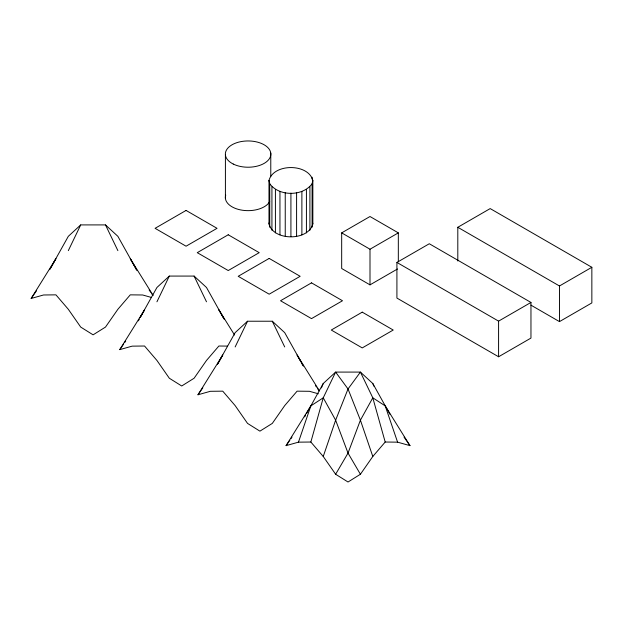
<?xml version="1.0" encoding="UTF-8"?>
<svg xmlns="http://www.w3.org/2000/svg" width="623" height="623" viewBox="0 0 623 623"><rect width="100%" height="100%" fill="white"/><g stroke="black" fill="none" stroke-linecap="round" stroke-linejoin="round"><path stroke-width="0.93" d="M268.988 180.491C273.419 163.257 308.408 163.257 312.847 180.491L312.847 223.922C308.408 241.148 273.419 241.148 268.988 223.922L268.988 180.491L269.736 183.769L269.736 227.2M268.988 223.922L269.362 222.279M312.1 227.2L312.1 183.769L312.847 180.491M323.244 456.472L335.633 420.175L348.023 388.978L360.413 372.087L372.803 397.817L385.193 405.869L409.973 445.647L397.583 442.159L385.193 442.026L372.803 456.472L360.413 474.259L348.023 482.007L335.633 474.259L323.244 456.472L310.854 442.026L323.244 397.817L335.633 372.087L360.413 372.087L372.803 383.511L389.959 414.326M360.413 474.259L348.023 453.1L335.633 420.175L323.244 397.817L310.854 405.869L286.074 445.647L298.464 442.159L310.854 405.869L323.244 383.511L335.633 372.087L348.023 388.978L360.413 420.175L372.803 456.472M321.421 387.903L323.244 383.511M68.32 250.633L80.71 224.911L105.489 224.911L117.879 236.327L135.175 267.29M156.934 301.797L169.324 276.075L194.103 276.075L206.493 287.491L224.257 319.288M235.144 346.949L247.533 321.227L272.313 321.227L284.703 332.643L303.401 366.114M51.024 267.29L68.32 236.327L80.71 224.911M140.105 317.613L156.934 287.491L169.324 276.075M217.38 364.439L235.144 332.643L247.533 321.227M49.731 269.681L55.93 258.693L31.15 298.464L43.54 294.983L55.93 294.85L68.32 309.288L80.71 327.083L93.1 334.831L105.489 327.083L117.879 309.288L130.269 294.85L142.659 294.983L151.506 297.475M138.353 320.845L139.303 319.155M140.736 316.616L144.544 309.857L119.764 349.628L132.154 346.147L144.544 346.014L156.934 360.452L169.324 378.239L181.714 385.987L194.103 378.239L206.493 360.452L218.883 346.014L227.457 346.1M217.988 363.466L222.754 355.009L197.974 394.78L210.364 391.299L222.754 391.166L235.144 405.604L247.533 423.399L259.923 431.147L272.313 423.399L284.703 405.604L297.093 391.166L309.483 391.299L318.33 393.791M304.663 416.865L305.613 415.175M306.563 413.485L310.854 405.869M335.633 474.259L348.023 453.1L360.413 420.175L372.803 397.817L385.193 442.026M31.15 298.464L36.539 290.731M119.764 349.628L123.541 344.215M124.616 342.666L125.69 341.124M197.974 394.78L202.825 387.825M286.074 445.647L289.843 440.235M290.925 438.685L292 437.136M269.736 183.769C279.049 196.549 302.786 196.549 312.1 183.769M397.49 268.988L370 284.859L341.677 268.505L341.677 232.87L370 216.516L398.323 232.87L398.323 261.761M341.677 232.87L370 249.223L398.323 232.87M396.913 262.439L429.294 243.749L530.96 302.443L530.96 338.079L498.587 356.769L396.913 298.074L396.913 262.439L498.587 321.133L530.96 302.443M457.804 260.99L457.804 227.286L490.184 208.588L591.85 267.29L591.85 302.926L559.47 321.616L530.905 305.122M457.804 227.286L559.47 285.98L591.85 267.29M298.464 442.159L310.854 442.026M404.047 437.136L409.973 445.647M315.409 385.505L316.484 387.047M317.559 388.596L319.178 390.917M149.123 289.96L150.735 292.28M151.817 293.83L152.892 295.372M319.342 390.722L297.093 355.009L300.901 361.768M234.56 335.018L218.883 309.857L223.649 318.306M153.024 295.224L130.269 258.693L136.46 269.681M301.859 363.466L302.809 365.156M136.11 268.965L137.044 270.639M272.313 321.227L284.703 346.949M194.103 276.075L206.493 301.797M105.489 224.911L117.879 250.633M372.803 383.511L373.893 386.151M385.193 405.869L397.583 442.159M312.473 222.279L312.847 223.922M559.47 285.98L559.47 321.616M498.587 321.133L498.587 356.769M370 249.223L370 284.859M312.1 177.212L312.1 179.144M309.911 186.822L309.911 230.253M306.423 189.439L306.423 232.877M301.882 191.456L301.882 234.887M296.595 192.717L296.595 236.148M290.918 193.153L290.918 236.584M285.241 192.717L285.241 236.148M279.953 191.456L279.953 234.887M275.413 189.439L275.413 232.877M271.924 186.822L271.924 230.253M270.779 153.094L270.779 176.262M225.409 155.08L225.409 198.511M269.704 201.618A22.747 13.138 0 0 1 242.425 210.239A22.747 13.138 0 0 1 225.736 195.085M186.067 210.434L155.088 228.322L186.067 246.202L217.038 228.322L186.067 210.434M228.228 234.778L197.257 252.665L228.228 270.546L259.207 252.665L228.228 234.778M269.175 258.42L238.204 276.3L269.175 294.188L300.154 276.3L269.175 258.42M311.508 282.858L280.537 300.745L311.508 318.626L342.486 300.745L311.508 282.858M362.243 312.154L331.272 330.034L362.243 347.914L393.222 330.034L362.243 312.154M233.267 164.051A22.747 13.138 0 0 0 270.444 156.521A22.747 13.138 0 0 0 240.564 141.694A22.747 13.138 0 0 0 233.267 164.051"/></g></svg>
